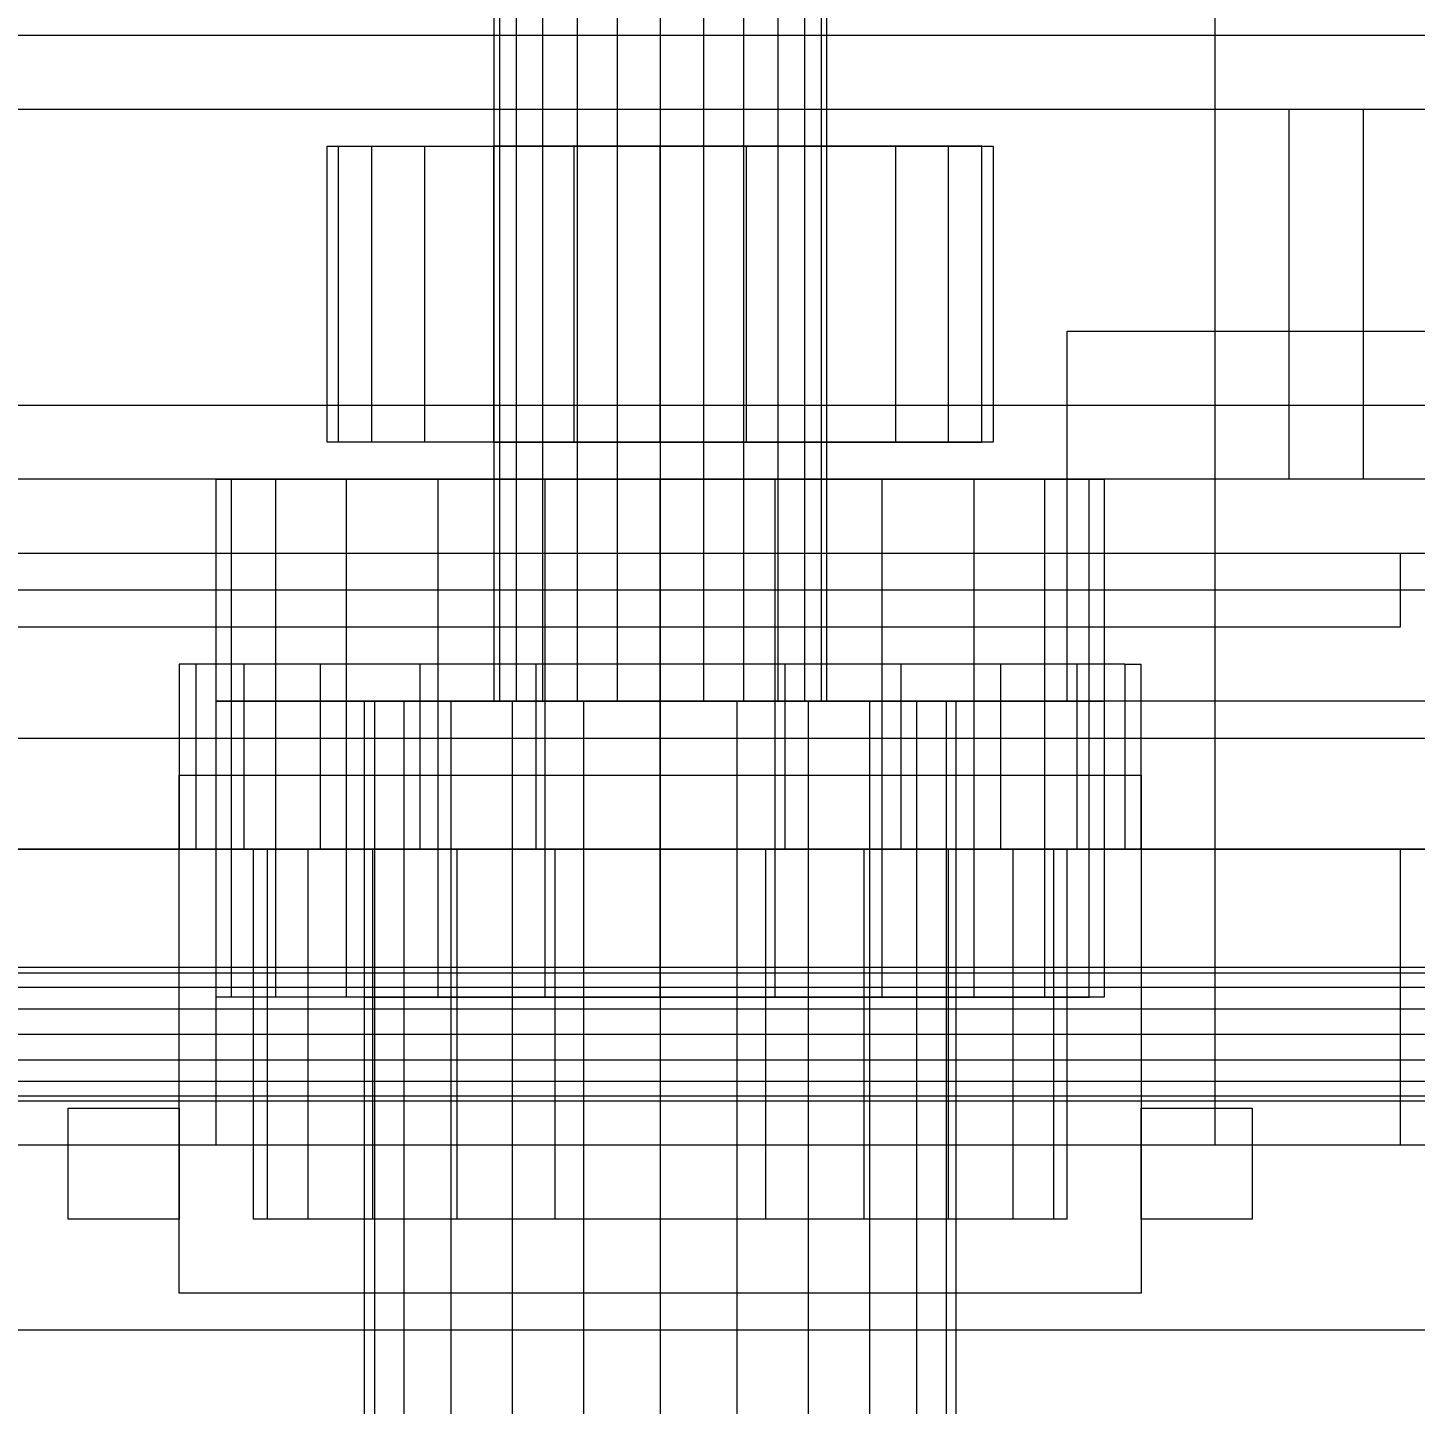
# Model space of a CAD drawing. Header units: millimetres. Extents: x -191664 to 191490, y -197311 to 10263.
# Drawn here: x 20569.2 to 20756.7, y -129435 to -129249 of the extents above; entities that cross this region are included whole.
import ezdxf

# ---------------------------------------------------------------- set-up
doc = ezdxf.new("R2010")
doc.units = ezdxf.units.MM
doc.layers.add('DET_secador_superior', color=7, linetype='Continuous', lineweight=0)
doc.layers.add('R15_COTAS_TRANSPORTE_P', color=1, linetype='Continuous', lineweight=0)
doc.dimstyles.new('PLANTA_20', dxfattribs={"dimtxt": 50, "dimasz": 30, "dimexe": 30, "dimexo": 16, "dimgap": 20, "dimtad": 1, "dimtih": 1, "dimtoh": 1, "dimdec": 1, "dimzin": 0, "dimdsep": 46, "dimcen": 0.09, "dimadec": 0, "dimazin": 0, "dimtfac": 1, "dimtdec": 4, "dimtofl": 0, "dimtmove": 0, "dimatfit": 3, "dimfxl": 1, "dimtolj": 1, "dimtzin": 0, "dimarcsym": 0})

# ---------------------------------------------------------------- blocks, each defined once
blk = doc.blocks.new('*D133')
at = {"layer": 'Defpoints', "color": 0, "transparency": 16777216}
for p in [(439.69, -194147.98), (217.89, -194406.09), (-500, -194490), (-500, -194490), (500, -194490)]:
    blk.add_point(p, dxfattribs=at)
at = {"layer": 'R15_COTAS_TRANSPORTE_P', "color": 0, "lineweight": -2, "transparency": 16777216}
blk.add_arc((-500, -194490), 722.77, 2.37834, 17.62166, dxfattribs=at)
at = {"layer": 'R15_COTAS_TRANSPORTE_P', "color": 0, "transparency": 16777216}
for points in [[(184.12, -194272.81), (193.59, -194269.58), (179.18, -194242.8)], [(227.15, -194459.9), (217.15, -194460.11), (222.77, -194490)]]:
    blk.add_solid(points, dxfattribs=at)

msp = doc.modelspace()

# ---------------------------------------------------------------- linework, layer by layer
at = {"layer": 'DET_secador_superior', "color": 9, "true_color": 0xbcc6c9}
for p, q in [((20632.21, -129080), (20632.21, -129340)), ((20632.98, -129080), (20632.98, -129340)), ((20635.23, -129080), (20635.23, -129340)), ((20638.8, -129080), (20638.8, -129340)), ((20643.46, -129080), (20643.46, -129340)), ((20648.89, -129080), (20648.89, -129340)), ((20654.71, -129080), (20654.71, -129340)), ((20660.54, -129080), (20660.54, -129340)), ((20665.96, -129080), (20665.96, -129340)), ((20670.62, -129080), (20670.62, -129340)), ((20674.2, -129080), (20674.2, -129340)), ((20676.45, -129080), (20676.45, -129340)), ((20677.21, -129340), (20677.21, -129080)), ((20632.98, -129340), (20632.21, -129340)), ((20635.23, -129340), (20632.98, -129340)), ((20638.8, -129340), (20635.23, -129340)), ((20643.46, -129340), (20638.8, -129340)), ((20648.89, -129340), (20643.46, -129340)), ((20654.71, -129340), (20648.89, -129340)), ((20660.54, -129340), (20654.71, -129340)), ((20665.96, -129340), (20660.54, -129340)), ((20670.62, -129340), (20665.96, -129340)), ((20674.2, -129340), (20670.62, -129340)), ((20676.45, -129340), (20674.2, -129340)), ((20677.21, -129340), (20676.45, -129340))]:
    msp.add_line(p, q, dxfattribs=at)
at = {"layer": 'DET_secador_superior', "color": 253, "true_color": 0xa6b3ba}
for p, q in [((20729.71, -129400), (20729.71, -129105)), ((20549.71, -129250), (20759.71, -129250)), ((20729.71, -129400), (20729.71, -129250)), ((20729.71, -129250), (20939.71, -129250)), ((20759.71, -129400), (20549.71, -129400)), ((20939.71, -129400), (20729.71, -129400))]:
    msp.add_line(p, q, dxfattribs=at)
at = {"layer": 'DET_secador_superior', "color": 117, "true_color": 0x356c64}
for p, q in [((20559.71, -129260), (20749.71, -129260)), ((20739.71, -129310), (20739.71, -129260)), ((20739.71, -129260), (20929.71, -129260)), ((20749.71, -129260), (20749.71, -129310)), ((20749.71, -129310), (20559.71, -129310)), ((20929.71, -129310), (20739.71, -129310))]:
    msp.add_line(p, q, dxfattribs=at)
at = {"layer": 'DET_secador_superior', "color": 252, "true_color": 0x8ba19a}
for p, q in [((20609.71, -129305), (20609.71, -129265)), ((20609.71, -129265), (20611.25, -129265)), ((20609.71, -129265), (20632.21, -129265)), ((20611.25, -129305), (20611.25, -129265)), ((20611.25, -129265), (20615.74, -129265)), ((20611.25, -129265), (20632.98, -129265)), ((20615.74, -129305), (20615.74, -129265)), ((20615.74, -129265), (20622.89, -129265)), ((20615.74, -129265), (20635.23, -129265)), ((20622.89, -129305), (20622.89, -129265)), ((20622.89, -129265), (20632.21, -129265)), ((20622.89, -129265), (20638.8, -129265)), ((20632.21, -129305), (20632.21, -129265)), ((20632.21, -129265), (20643.07, -129265)), ((20632.21, -129265), (20643.46, -129265)), ((20632.98, -129265), (20632.21, -129265)), ((20635.23, -129265), (20632.98, -129265)), ((20632.98, -129265), (20632.98, -129305)), ((20638.8, -129265), (20635.23, -129265)), ((20635.23, -129265), (20635.23, -129305)), ((20643.46, -129265), (20638.8, -129265)), ((20638.8, -129265), (20638.8, -129305)), ((20643.07, -129305), (20643.07, -129265)), ((20643.07, -129265), (20654.71, -129265)), ((20643.07, -129265), (20648.89, -129265)), ((20648.89, -129265), (20643.46, -129265)), ((20643.46, -129265), (20643.46, -129305)), ((20654.71, -129265), (20648.89, -129265)), ((20648.89, -129265), (20648.89, -129305)), ((20654.71, -129305), (20654.71, -129265)), ((20654.71, -129265), (20666.36, -129265)), ((20660.54, -129265), (20654.71, -129265)), ((20665.96, -129265), (20660.54, -129265)), ((20660.54, -129265), (20660.54, -129305)), ((20666.36, -129265), (20660.54, -129265)), ((20670.62, -129265), (20665.96, -129265)), ((20665.96, -129265), (20665.96, -129305)), ((20677.21, -129265), (20665.96, -129265)), ((20666.36, -129305), (20666.36, -129265)), ((20666.36, -129265), (20677.21, -129265)), ((20674.2, -129265), (20670.62, -129265)), ((20670.62, -129265), (20670.62, -129305)), ((20686.53, -129265), (20670.62, -129265)), ((20676.45, -129265), (20674.2, -129265)), ((20674.2, -129265), (20674.2, -129305)), ((20693.68, -129265), (20674.2, -129265)), ((20677.21, -129265), (20676.45, -129265)), ((20676.45, -129265), (20676.45, -129305)), ((20698.18, -129265), (20676.45, -129265)), ((20677.21, -129305), (20677.21, -129265)), ((20677.21, -129265), (20699.71, -129265)), ((20677.21, -129265), (20686.53, -129265)), ((20686.53, -129305), (20686.53, -129265)), ((20686.53, -129265), (20693.68, -129265)), ((20693.68, -129305), (20693.68, -129265)), ((20693.68, -129265), (20698.18, -129265)), ((20698.18, -129305), (20698.18, -129265)), ((20698.18, -129265), (20699.71, -129265)), ((20699.71, -129265), (20699.71, -129305)), ((20611.25, -129305), (20609.71, -129305)), ((20632.21, -129305), (20609.71, -129305)), ((20615.74, -129305), (20611.25, -129305)), ((20632.98, -129305), (20611.25, -129305)), ((20622.89, -129305), (20615.74, -129305)), ((20635.23, -129305), (20615.74, -129305)), ((20632.21, -129305), (20622.89, -129305)), ((20638.8, -129305), (20622.89, -129305)), ((20643.07, -129305), (20632.21, -129305)), ((20643.46, -129305), (20632.21, -129305)), ((20632.21, -129305), (20632.98, -129305)), ((20632.98, -129305), (20635.23, -129305)), ((20635.23, -129305), (20638.8, -129305)), ((20638.8, -129305), (20643.46, -129305)), ((20654.71, -129305), (20643.07, -129305)), ((20648.89, -129305), (20643.07, -129305)), ((20643.46, -129305), (20648.89, -129305)), ((20648.89, -129305), (20654.71, -129305)), ((20666.36, -129305), (20654.71, -129305)), ((20654.71, -129305), (20660.54, -129305)), ((20660.54, -129305), (20665.96, -129305)), ((20660.54, -129305), (20666.36, -129305)), ((20665.96, -129305), (20670.62, -129305)), ((20665.96, -129305), (20677.21, -129305)), ((20677.21, -129305), (20666.36, -129305)), ((20670.62, -129305), (20674.2, -129305)), ((20670.62, -129305), (20686.53, -129305)), ((20674.2, -129305), (20676.45, -129305)), ((20674.2, -129305), (20693.68, -129305)), ((20676.45, -129305), (20677.21, -129305)), ((20676.45, -129305), (20698.18, -129305)), ((20699.71, -129305), (20677.21, -129305)), ((20686.53, -129305), (20677.21, -129305)), ((20693.68, -129305), (20686.53, -129305)), ((20698.18, -129305), (20693.68, -129305)), ((20699.71, -129305), (20698.18, -129305)), ((20594.71, -129340), (20594.71, -129310)), ((20594.71, -129310), (20596.76, -129310)), ((20594.71, -129310), (20632.21, -129310)), ((20596.76, -129340), (20596.76, -129310)), ((20596.76, -129310), (20602.75, -129310)), ((20596.76, -129310), (20632.98, -129310)), ((20602.75, -129340), (20602.75, -129310)), ((20602.75, -129310), (20612.29, -129310)), ((20602.75, -129310), (20635.23, -129310)), ((20612.29, -129340), (20612.29, -129310)), ((20612.29, -129310), (20624.71, -129310)), ((20612.29, -129310), (20638.8, -129310)), ((20624.71, -129340), (20624.71, -129310)), ((20624.71, -129310), (20639.18, -129310)), ((20624.71, -129310), (20643.46, -129310)), ((20632.98, -129310), (20632.21, -129310)), ((20632.21, -129310), (20632.21, -129340)), ((20635.23, -129310), (20632.98, -129310)), ((20632.98, -129310), (20632.98, -129340)), ((20638.8, -129310), (20635.23, -129310)), ((20635.23, -129310), (20635.23, -129340)), ((20643.46, -129310), (20638.8, -129310)), ((20638.8, -129310), (20638.8, -129340)), ((20639.18, -129340), (20639.18, -129310)), ((20639.18, -129310), (20654.71, -129310)), ((20639.18, -129310), (20648.89, -129310)), ((20648.89, -129310), (20643.46, -129310)), ((20643.46, -129310), (20643.46, -129340)), ((20654.71, -129310), (20648.89, -129310)), ((20648.89, -129310), (20648.89, -129340)), ((20654.71, -129340), (20654.71, -129310)), ((20654.71, -129310), (20670.24, -129310)), ((20660.54, -129310), (20654.71, -129310)), ((20665.96, -129310), (20660.54, -129310)), ((20660.54, -129310), (20660.54, -129340)), ((20670.24, -129310), (20660.54, -129310)), ((20670.62, -129310), (20665.96, -129310)), ((20665.96, -129310), (20665.96, -129340)), ((20684.71, -129310), (20665.96, -129310)), ((20670.24, -129340), (20670.24, -129310)), ((20670.24, -129310), (20684.71, -129310)), ((20674.2, -129310), (20670.62, -129310)), ((20670.62, -129310), (20670.62, -129340)), ((20697.14, -129310), (20670.62, -129310)), ((20676.45, -129310), (20674.2, -129310)), ((20674.2, -129310), (20674.2, -129340)), ((20706.67, -129310), (20674.2, -129310)), ((20677.21, -129310), (20676.45, -129310)), ((20676.45, -129310), (20676.45, -129340)), ((20712.67, -129310), (20676.45, -129310)), ((20677.21, -129340), (20677.21, -129310)), ((20677.21, -129310), (20714.71, -129310)), ((20684.71, -129340), (20684.71, -129310)), ((20684.71, -129310), (20697.14, -129310)), ((20697.14, -129340), (20697.14, -129310)), ((20697.14, -129310), (20706.67, -129310)), ((20706.67, -129340), (20706.67, -129310)), ((20706.67, -129310), (20712.67, -129310)), ((20712.67, -129340), (20712.67, -129310)), ((20712.67, -129310), (20714.71, -129310)), ((20714.71, -129310), (20714.71, -129340)), ((20594.71, -129380), (20594.71, -129340)), ((20594.71, -129340), (20596.76, -129340)), ((20594.71, -129340), (20614.71, -129340)), ((20632.21, -129340), (20594.71, -129340)), ((20596.76, -129380), (20596.76, -129340)), ((20596.76, -129340), (20602.75, -129340)), ((20596.76, -129340), (20616.08, -129340)), ((20632.98, -129340), (20596.76, -129340)), ((20602.75, -129380), (20602.75, -129340)), ((20602.75, -129340), (20612.29, -129340)), ((20602.75, -129340), (20620.07, -129340)), ((20635.23, -129340), (20602.75, -129340)), ((20612.29, -129380), (20612.29, -129340)), ((20612.29, -129340), (20624.71, -129340)), ((20612.29, -129340), (20626.43, -129340)), ((20638.8, -129340), (20612.29, -129340)), ((20614.71, -129340), (20614.71, -129380)), ((20616.08, -129340), (20616.08, -129380)), ((20620.07, -129340), (20620.07, -129380)), ((20624.71, -129380), (20624.71, -129340)), ((20624.71, -129340), (20639.18, -129340)), ((20624.71, -129340), (20634.71, -129340)), ((20643.46, -129340), (20624.71, -129340)), ((20626.43, -129340), (20626.43, -129380)), ((20634.71, -129340), (20634.71, -129380)), ((20639.18, -129380), (20639.18, -129340)), ((20639.18, -129340), (20654.71, -129340)), ((20639.18, -129340), (20644.36, -129340)), ((20648.89, -129340), (20639.18, -129340)), ((20644.36, -129340), (20644.36, -129380)), ((20654.71, -129380), (20654.71, -129340)), ((20654.71, -129340), (20670.24, -129340)), ((20660.54, -129340), (20670.24, -129340)), ((20665.06, -129340), (20665.06, -129380)), ((20670.24, -129340), (20665.06, -129340)), ((20665.96, -129340), (20684.71, -129340)), ((20670.24, -129380), (20670.24, -129340)), ((20670.24, -129340), (20684.71, -129340)), ((20670.62, -129340), (20697.14, -129340)), ((20674.2, -129340), (20706.67, -129340)), ((20674.71, -129340), (20674.71, -129380)), ((20684.71, -129340), (20674.71, -129340)), ((20676.45, -129340), (20712.67, -129340)), ((20714.71, -129340), (20677.21, -129340)), ((20683, -129340), (20683, -129380)), ((20697.14, -129340), (20683, -129340)), ((20684.71, -129380), (20684.71, -129340)), ((20684.71, -129340), (20697.14, -129340)), ((20689.35, -129340), (20689.35, -129380)), ((20706.67, -129340), (20689.35, -129340)), ((20693.35, -129340), (20693.35, -129380)), ((20712.67, -129340), (20693.35, -129340)), ((20694.71, -129380), (20694.71, -129340)), ((20694.71, -129340), (20714.71, -129340)), ((20697.14, -129380), (20697.14, -129340)), ((20697.14, -129340), (20706.67, -129340)), ((20706.67, -129380), (20706.67, -129340)), ((20706.67, -129340), (20712.67, -129340)), ((20712.67, -129380), (20712.67, -129340)), ((20712.67, -129340), (20714.71, -129340)), ((20714.71, -129340), (20714.71, -129380)), ((20596.76, -129380), (20594.71, -129380)), ((20614.71, -129380), (20594.71, -129380)), ((20602.75, -129380), (20596.76, -129380)), ((20616.08, -129380), (20596.76, -129380)), ((20612.29, -129380), (20602.75, -129380)), ((20620.07, -129380), (20602.75, -129380)), ((20624.71, -129380), (20612.29, -129380)), ((20626.43, -129380), (20612.29, -129380)), ((20614.71, -129380), (20616.08, -129380)), ((20616.08, -129380), (20620.07, -129380)), ((20620.07, -129380), (20626.43, -129380)), ((20639.18, -129380), (20624.71, -129380)), ((20634.71, -129380), (20624.71, -129380)), ((20626.43, -129380), (20634.71, -129380)), ((20634.71, -129380), (20644.36, -129380)), ((20654.71, -129380), (20639.18, -129380)), ((20644.36, -129380), (20639.18, -129380)), ((20644.36, -129380), (20654.71, -129380)), ((20670.24, -129380), (20654.71, -129380)), ((20654.71, -129380), (20665.06, -129380)), ((20665.06, -129380), (20674.71, -129380)), ((20665.06, -129380), (20670.24, -129380)), ((20684.71, -129380), (20670.24, -129380)), ((20674.71, -129380), (20683, -129380)), ((20674.71, -129380), (20684.71, -129380)), ((20683, -129380), (20689.35, -129380)), ((20683, -129380), (20697.14, -129380)), ((20697.14, -129380), (20684.71, -129380)), ((20689.35, -129380), (20693.35, -129380)), ((20689.35, -129380), (20706.67, -129380)), ((20693.35, -129380), (20694.71, -129380)), ((20693.35, -129380), (20712.67, -129380)), ((20714.71, -129380), (20694.71, -129380)), ((20706.67, -129380), (20697.14, -129380)), ((20712.67, -129380), (20706.67, -129380)), ((20714.71, -129380), (20712.67, -129380))]:
    msp.add_line(p, q, dxfattribs=at)
at = {"layer": 'DET_secador_superior', "color": 142, "true_color": 0x159eb4}
for p, q in [((20709.71, -129340), (20709.71, -129290)), ((20709.71, -129290), (20899.71, -129290)), ((20899.71, -129340), (20709.71, -129340))]:
    msp.add_line(p, q, dxfattribs=at)
at = {"layer": 'DET_secador_superior', "color": 9, "true_color": 0xb8c6c1}
msp.add_line((1104.71, -129300), (20854.71, -129300), dxfattribs=at)
at = {"layer": 'DET_secador_superior', "color": 251, "true_color": 0x536a64}
for p, q in [((1104.71, -129300), (21104.71, -129300)), ((1104.71, -129320), (21104.71, -129320)), ((21104.71, -129360), (1104.71, -129360))]:
    msp.add_line(p, q, dxfattribs=at)
at = {"layer": 'DET_secador_superior', "color": 254, "true_color": 0xd8e0dc}
for p, q in [((19453.05, -129300), (21089.71, -129300)), ((21089.71, -129325), (19453.05, -129325))]:
    msp.add_line(p, q, dxfattribs=at)
at = {"layer": 'DET_secador_superior', "color": 33, "true_color": 0xb7a252}
for p, q in [((20554.71, -129320), (20754.71, -129320)), ((20754.71, -129320), (20754.71, -129330)), ((20754.71, -129330), (20554.71, -129330))]:
    msp.add_line(p, q, dxfattribs=at)
at = {"layer": 'DET_secador_superior', "color": 55, "true_color": 0xb2a258}
for p, q in [((20591.93, -129335), (20589.71, -129335)), ((20589.71, -129335), (20589.71, -129360)), ((20598.42, -129335), (20591.93, -129335)), ((20591.93, -129335), (20591.93, -129360)), ((20608.75, -129335), (20598.42, -129335)), ((20598.42, -129335), (20598.42, -129360)), ((20622.21, -129335), (20608.75, -129335)), ((20608.75, -129335), (20608.75, -129360)), ((20637.89, -129335), (20622.21, -129335)), ((20622.21, -129335), (20622.21, -129360)), ((20654.71, -129335), (20637.89, -129335)), ((20637.89, -129335), (20637.89, -129360)), ((20671.54, -129335), (20654.71, -129335)), ((20654.71, -129335), (20654.71, -129360)), ((20687.21, -129335), (20671.54, -129335)), ((20671.54, -129335), (20671.54, -129360)), ((20700.67, -129335), (20687.21, -129335)), ((20687.21, -129335), (20687.21, -129360)), ((20711, -129335), (20700.67, -129335)), ((20700.67, -129335), (20700.67, -129360)), ((20717.5, -129335), (20711, -129335)), ((20711, -129335), (20711, -129360)), ((20717.5, -129335), (20719.71, -129335)), ((20717.5, -129335), (20717.5, -129360)), ((20719.71, -129360), (20719.71, -129335)), ((20591.93, -129360), (20589.71, -129360)), ((20598.42, -129360), (20591.93, -129360)), ((20608.75, -129360), (20598.42, -129360)), ((20622.21, -129360), (20608.75, -129360)), ((20637.89, -129360), (20622.21, -129360)), ((20654.71, -129360), (20637.89, -129360)), ((20671.54, -129360), (20654.71, -129360)), ((20687.21, -129360), (20671.54, -129360)), ((20700.67, -129360), (20687.21, -129360)), ((20711, -129360), (20700.67, -129360)), ((20717.5, -129360), (20711, -129360)), ((20719.71, -129360), (20717.5, -129360))]:
    msp.add_line(p, q, dxfattribs=at)
at = {"layer": 'DET_secador_superior', "color": 253, "true_color": 0xa4b0b5}
for p, q in [((20616.08, -129340), (20614.71, -129340)), ((20614.71, -129340), (20614.71, -132060)), ((20620.07, -129340), (20616.08, -129340)), ((20616.08, -129340), (20616.08, -132060)), ((20626.43, -129340), (20620.07, -129340)), ((20620.07, -129340), (20620.07, -132060)), ((20634.71, -129340), (20626.43, -129340)), ((20626.43, -129340), (20626.43, -132060)), ((20644.36, -129340), (20634.71, -129340)), ((20634.71, -129340), (20634.71, -132060)), ((20654.71, -129340), (20644.36, -129340)), ((20644.36, -129340), (20644.36, -132060)), ((20665.06, -129340), (20654.71, -129340)), ((20654.71, -129340), (20654.71, -132060)), ((20674.71, -129340), (20665.06, -129340)), ((20665.06, -129340), (20665.06, -132060)), ((20683, -129340), (20674.71, -129340)), ((20674.71, -129340), (20674.71, -132060)), ((20689.35, -129340), (20683, -129340)), ((20683, -129340), (20683, -132060)), ((20693.35, -129340), (20689.35, -129340)), ((20689.35, -129340), (20689.35, -132060)), ((20693.35, -129340), (20694.71, -129340)), ((20693.35, -129340), (20693.35, -132060)), ((20694.71, -132060), (20694.71, -129340)), ((20601.59, -129360), (20599.71, -129360)), ((20599.71, -129360), (20599.71, -129410)), ((20607.08, -129360), (20601.59, -129360)), ((20601.59, -129360), (20601.59, -129410)), ((20615.82, -129360), (20607.08, -129360)), ((20607.08, -129360), (20607.08, -129410)), ((20627.21, -129360), (20615.82, -129360)), ((20615.82, -129360), (20615.82, -129410)), ((20640.48, -129360), (20627.21, -129360)), ((20627.21, -129360), (20627.21, -129410)), ((20654.71, -129360), (20640.48, -129360)), ((20640.48, -129360), (20640.48, -129410)), ((20668.95, -129360), (20654.71, -129360)), ((20654.71, -129360), (20654.71, -129410)), ((20682.21, -129360), (20668.95, -129360)), ((20668.95, -129360), (20668.95, -129410)), ((20693.6, -129360), (20682.21, -129360)), ((20682.21, -129360), (20682.21, -129410)), ((20702.34, -129360), (20693.6, -129360)), ((20693.6, -129360), (20693.6, -129410)), ((20707.84, -129360), (20702.34, -129360)), ((20702.34, -129360), (20702.34, -129410)), ((20707.84, -129360), (20709.71, -129360)), ((20707.84, -129360), (20707.84, -129410)), ((20709.71, -129410), (20709.71, -129360)), ((20601.59, -129410), (20599.71, -129410)), ((20607.08, -129410), (20601.59, -129410)), ((20615.82, -129410), (20607.08, -129410)), ((20627.21, -129410), (20615.82, -129410)), ((20640.48, -129410), (20627.21, -129410)), ((20654.71, -129410), (20640.48, -129410)), ((20668.95, -129410), (20654.71, -129410)), ((20682.21, -129410), (20668.95, -129410)), ((20693.6, -129410), (20682.21, -129410)), ((20702.34, -129410), (20693.6, -129410)), ((20707.84, -129410), (20702.34, -129410)), ((20709.71, -129410), (20707.84, -129410))]:
    msp.add_line(p, q, dxfattribs=at)
at = {"layer": 'DET_secador_superior', "color": 8, "true_color": 0x617680}
for p, q in [((20544.71, -129345), (20774.71, -129345)), ((20589.71, -129420), (20589.71, -129350)), ((20589.71, -129350), (20719.71, -129350)), ((20719.71, -129350), (20719.71, -129420)), ((1454.71, -129360), (20754.71, -129360)), ((20594.71, -129400), (20594.71, -129360)), ((20594.71, -129360), (20874.71, -129360)), ((20754.71, -129360), (20754.71, -129400)), ((20574.71, -129410), (20574.71, -129395)), ((20574.71, -129395), (20589.71, -129395)), ((20589.71, -129395), (20589.71, -129410)), ((20719.71, -129410), (20719.71, -129395)), ((20719.71, -129395), (20734.71, -129395)), ((20734.71, -129395), (20734.71, -129410)), ((20754.71, -129400), (1454.71, -129400)), ((20874.71, -129400), (20594.71, -129400)), ((20589.71, -129410), (20574.71, -129410)), ((20734.71, -129410), (20719.71, -129410)), ((20719.71, -129420), (20589.71, -129420)), ((20774.71, -129425), (20544.71, -129425))]:
    msp.add_line(p, q, dxfattribs=at)
at = {"layer": 'DET_secador_superior', "color": 9, "true_color": 0xb2bdc0}
for p, q in [((20774.71, -129376), (20524.71, -129376)), ((20524.71, -129376.69), (20774.71, -129376.69)), ((20524.71, -129378.64), (20774.71, -129378.64)), ((20524.71, -129381.56), (20774.71, -129381.56)), ((20524.71, -129385), (20774.71, -129385)), ((20524.71, -129388.44), (20774.71, -129388.44)), ((20524.71, -129391.36), (20774.71, -129391.36)), ((20524.71, -129393.31), (20774.71, -129393.31)), ((20524.71, -129394), (20774.71, -129394))]:
    msp.add_line(p, q, dxfattribs=at)

# ---------------------------------------------------------------- dimensions: what is measured, and where the dimension line sits
at = {"layer": 'R15_COTAS_TRANSPORTE_P'}
dim = msp.add_angular_dim_2l(base=(217.89, -194406.09), line1=((-500, -194490), (500, -194490)), line2=((-500, -194490), (439.69, -194147.98)), dimstyle='PLANTA_20', dxfattribs=at)
dim.commit()
dim.dimension.update_dxf_attribs({"geometry": '*D133', "text_midpoint": (191490.46, -33543.69)})

doc.saveas('drawing.dxf')
